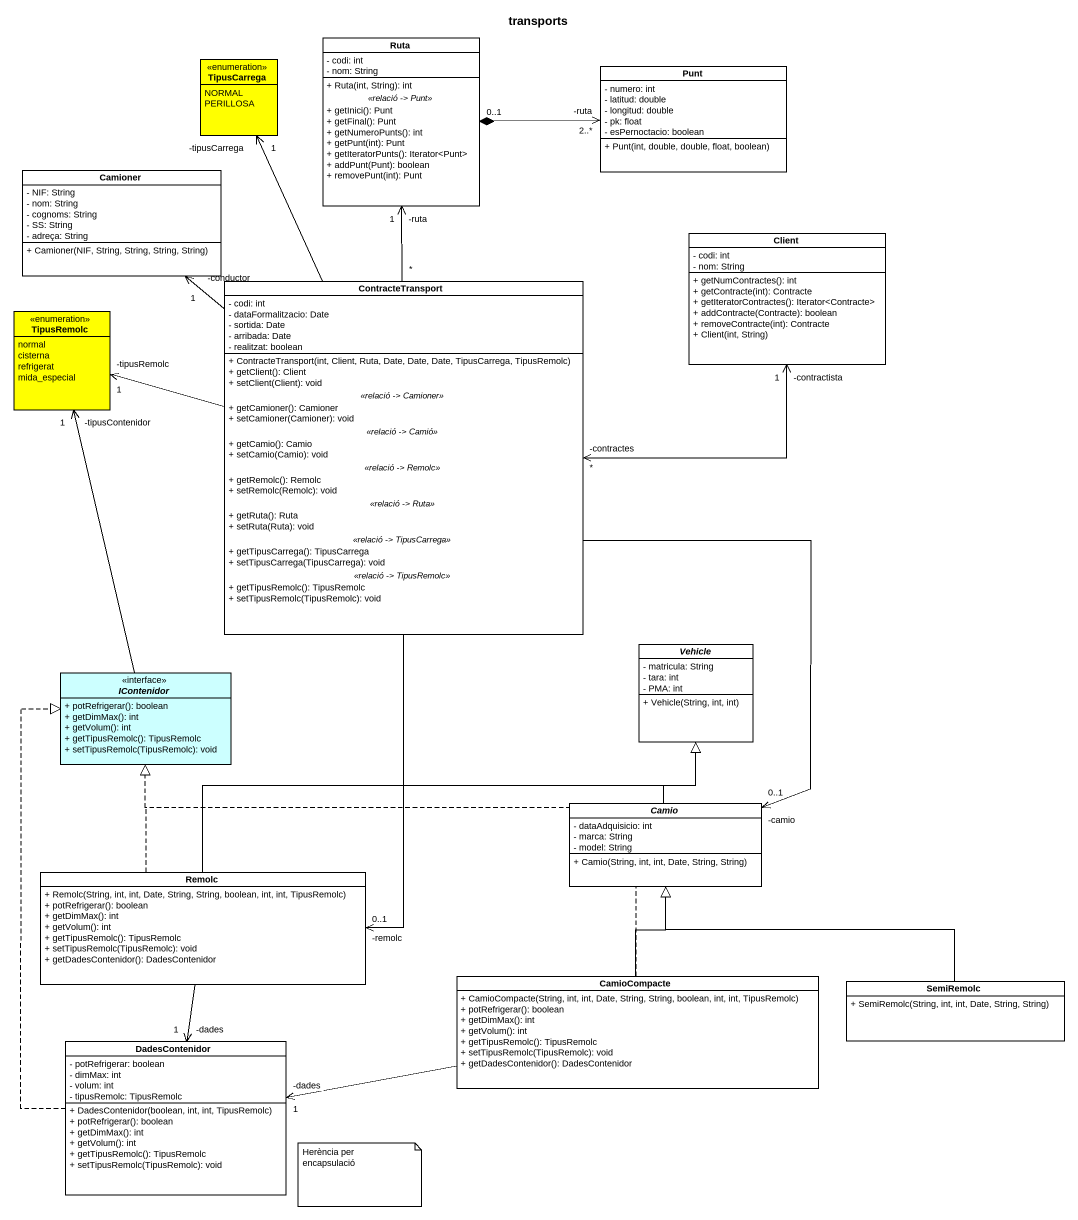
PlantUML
@startuml
title transports
hide circle
hide empty members
skinparam classAttributeIconSize 0
class Ruta {
  - codi: int
  - nom: String
  --
  + Ruta(int, String): int
  .. <<relació -> Punt>> ..
  + getInici(): Punt
  + getFinal(): Punt
  + getNumeroPunts(): int
  + getPunt(int): Punt
  + getIteratorPunts(): Iterator<Punt>
  + addPunt(Punt): boolean
  + removePunt(int): Punt
}
enum TipusCarrega #FFFF00 {
  NORMAL
  PERILLOSA
}
class Punt {
  - numero: int
  - latitud: double
  - longitud: double
  - pk: float
  - esPernoctacio: boolean
  + Punt(int, double, double, float, boolean)
}
class Camioner {
  - NIF: String
  - nom: String
  - cognoms: String
  - SS: String
  - adreça: String
  + Camioner(NIF, String, String, String, String)
}
class Client {
  - codi: int
  - nom: String
  + getNumContractes(): int
  + getContracte(int): Contracte
  + getIteratorContractes(): Iterator<Contracte>
  + addContracte(Contracte): boolean
  + removeContracte(int): Contracte
  + Client(int, String)
}
class ContracteTransport {
  - codi: int
  - dataFormalitzacio: Date
  - sortida: Date
  - arribada: Date
  - realitzat: boolean
  --
  + ContracteTransport(int, Client, Ruta, Date, Date, Date, TipusCarrega, TipusRemolc)
  + getClient(): Client
  + setClient(Client): void
  .. <<relació -> Camioner>> ..
  + getCamioner(): Camioner
  + setCamioner(Camioner): void
  .. <<relació -> Camió>> ..
  + getCamio(): Camio
  + setCamio(Camio): void
  .. <<relació -> Remolc>> ..
  + getRemolc(): Remolc
  + setRemolc(Remolc): void
  .. <<relació -> Ruta>> ..
  + getRuta(): Ruta
  + setRuta(Ruta): void
  .. <<relació -> TipusCarrega>> ..
  + getTipusCarrega(): TipusCarrega
  + setTipusCarrega(TipusCarrega): void
  .. <<relació -> TipusRemolc>> ..
  + getTipusRemolc(): TipusRemolc
  + setTipusRemolc(TipusRemolc): void
}
enum TipusRemolc #FFFF00 {
  normal
  cisterna
  refrigerat
  mida_especial
}
abstract class Vehicle {
  - matricula: String
  - tara: int
  - PMA: int
  + Vehicle(String, int, int)
}
interface IContenidor <<interface>> #CCFFFF {
  + potRefrigerar(): boolean
  + getDimMax(): int
  + getVolum(): int
  + getTipusRemolc(): TipusRemolc
  + setTipusRemolc(TipusRemolc): void
}
abstract class Camio {
  - dataAdquisicio: int
  - marca: String
  - model: String
  + Camio(String, int, int, Date, String, String)
}
class Remolc {
  + Remolc(String, int, int, Date, String, String, boolean, int, int, TipusRemolc)
  + potRefrigerar(): boolean
  + getDimMax(): int
  + getVolum(): int
  + getTipusRemolc(): TipusRemolc
  + setTipusRemolc(TipusRemolc): void
  + getDadesContenidor(): DadesContenidor
}
class CamioCompacte {
  + CamioCompacte(String, int, int, Date, String, String, boolean, int, int, TipusRemolc)
  + potRefrigerar(): boolean
  + getDimMax(): int
  + getVolum(): int
  + getTipusRemolc(): TipusRemolc
  + setTipusRemolc(TipusRemolc): void
  + getDadesContenidor(): DadesContenidor
}
class SemiRemolc {
  + SemiRemolc(String, int, int, Date, String, String)
}
class DadesContenidor {
  - potRefrigerar: boolean
  - dimMax: int
  - volum: int
  - tipusRemolc: TipusRemolc
  + DadesContenidor(boolean, int, int, TipusRemolc)
  + potRefrigerar(): boolean
  + getDimMax(): int
  + getVolum(): int
  + getTipusRemolc(): TipusRemolc
  + setTipusRemolc(TipusRemolc): void
}
Punt "-ruta\n2..*" <-left-* "0..1" Ruta
ContracteTransport "*" -up-> "-ruta\n1" Ruta
ContracteTransport -up-> "-tipusCarrega\n1" TipusCarrega
ContracteTransport -up-> "-conductor\n1" Camioner
ContracteTransport "-contractes\n*" <-right-> "-contractista\n1" Client
ContracteTransport -left-> "-tipusRemolc\n1" TipusRemolc
ContracteTransport --> "-camio\n0..1" Camio
ContracteTransport --> "-remolc\n0..1" Remolc
IContenidor -up-> "-tipusContenidor\n1" TipusRemolc
Camio -up-|> Vehicle
Remolc -right-|> Vehicle
Remolc .up.|> IContenidor
Remolc --> "-dades\n1" DadesContenidor
CamioCompacte .up.|> IContenidor
CamioCompacte -up-|> Camio
CamioCompacte -left-> "-dades\n1" DadesContenidor
SemiRemolc -left-|> Camio
DadesContenidor .up.|> IContenidor
note as N1
  Herència per encapsulació
end note
@enduml
